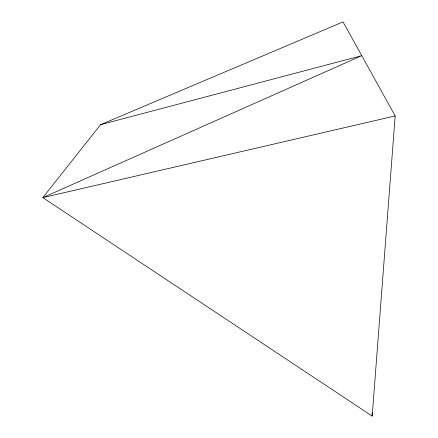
<?xml version="1.0" encoding="UTF-8"?>
<svg xmlns="http://www.w3.org/2000/svg" width="438" height="438" viewBox="0 0 438 438"><rect width="100%" height="100%" fill="white"/><g stroke="black" fill="none" stroke-linecap="round" stroke-linejoin="round"><path stroke-width="0.66" d="M372.185 416.1L395.175 115.933L343.036 21.9L100.57 124.666L42.825 197.626L372.185 416.1L372.086 412.678M100.57 124.666L361.755 55.659L42.825 197.626L395.175 115.933"/></g></svg>
